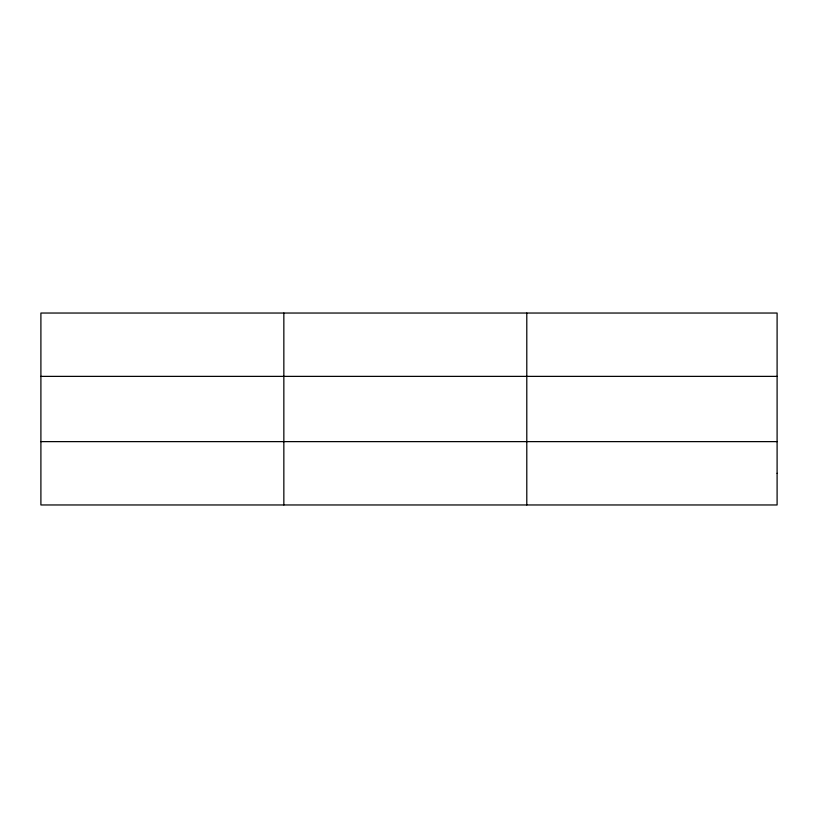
<?xml version="1.0" encoding="UTF-8"?>
<svg xmlns="http://www.w3.org/2000/svg" width="818" height="818" viewBox="0 0 818 818"><rect width="100%" height="100%" fill="white"/><g stroke="black" fill="none" stroke-linecap="round" stroke-linejoin="round"><path stroke-width="1.23" d="M283.846 504.962L283.846 313.038M526.792 504.962L526.792 313.038M40.9 376.372L777.1 376.372M40.9 441.628L777.1 441.628M777.1 473.295L777.1 504.962L40.9 504.962L40.9 313.038L777.1 313.038L777.1 473.295"/></g></svg>
